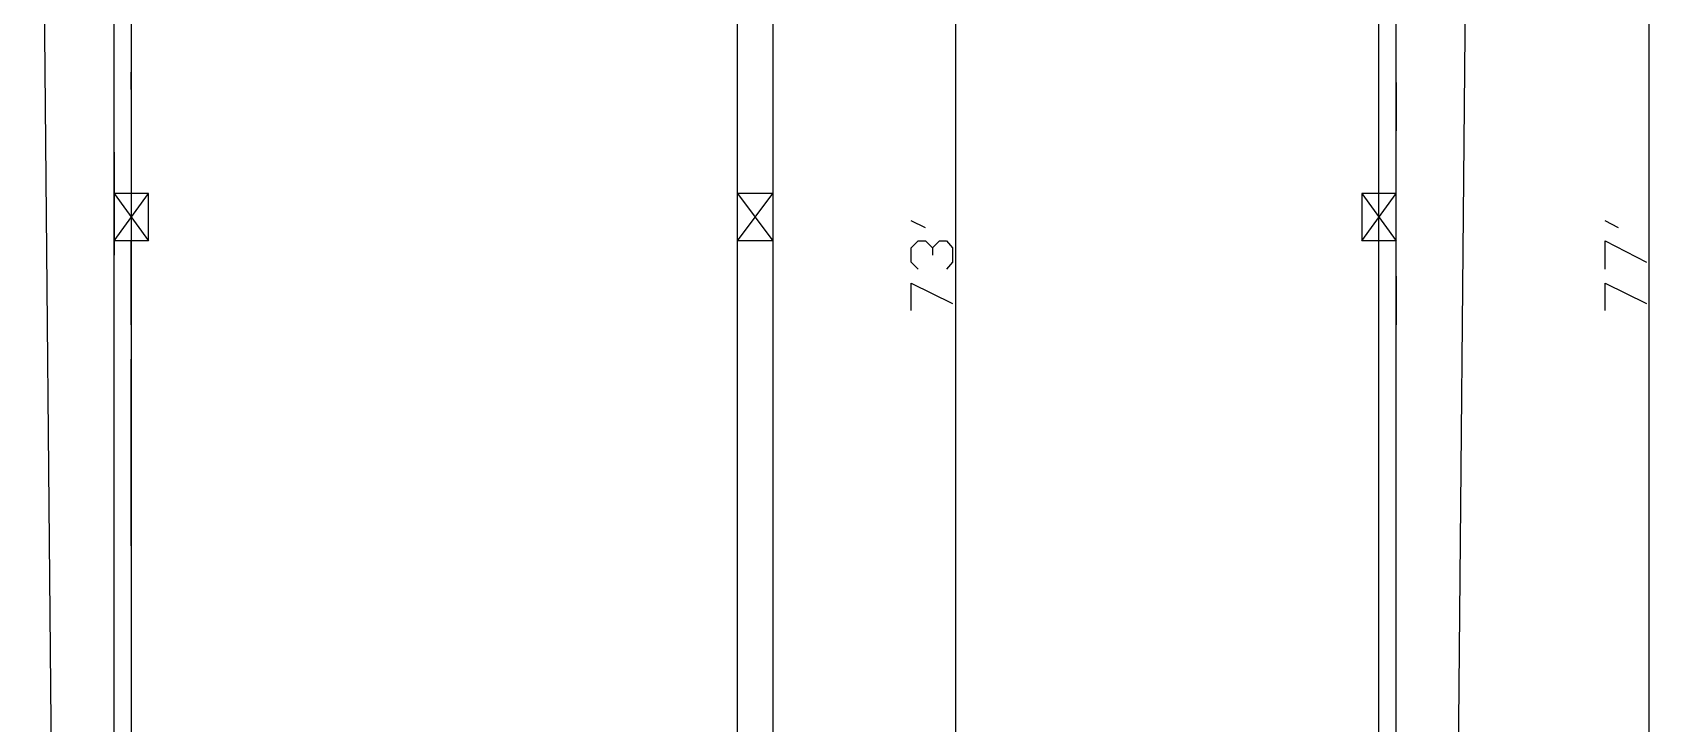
# Model space of a CAD drawing. Header units: inches. Extents: x -628 to 1537, y -1730 to 336.
# Drawn here: x 1111.9 to 1535.7, y -358.6 to -177.3 of the extents above; entities that cross this region are included whole.
import ezdxf

# ---------------------------------------------------------------- set-up
doc = ezdxf.new("R2010")
doc.units = ezdxf.units.IN
doc.layers.get('0').update_dxf_attribs({"linetype": 'CONTINUOUS'})

msp = doc.modelspace()

# ---------------------------------------------------------------- linework, layer by layer
at = {"color": 6}
for p, q in [((1119.62, -657.05), (1111.95, 180.11)), ((1490.93, 180.11), (1482.98, -657.05)), ((1346.06, -228.53), (1342.35, -226.68)), ((1527.74, -228.53), (1524.3, -226.68)), ((1342.35, -233.83), (1344.2, -231.98)), ((1344.2, -231.98), (1346.06, -231.98)), ((1346.06, -231.98), (1347.91, -233.83)), ((1347.91, -233.83), (1349.76, -231.98)), ((1349.76, -231.98), (1351.62, -231.98)), ((1351.62, -231.98), (1353.21, -233.83)), ((1524.3, -239.39), (1524.3, -231.98)), ((1524.3, -231.98), (1535.16, -237.54)), ((1342.35, -237.54), (1342.35, -233.83)), ((1347.91, -233.83), (1347.91, -235.68)), ((1353.21, -233.83), (1353.21, -237.54)), ((1344.2, -239.39), (1342.35, -237.54)), ((1353.21, -237.54), (1351.62, -239.39)), ((1342.35, -250.25), (1342.35, -243.1)), ((1342.35, -243.1), (1353.21, -248.4)), ((1524.3, -250.25), (1524.3, -243.1)), ((1524.3, -243.1), (1535.16, -248.4))]:
    msp.add_line(p, q, dxfattribs=at)
at = {"color": 5}
for p, q in [((1535.69, 177.99), (1535.69, -654.66)), ((1354.01, -632.94), (1354.01, 156.28))]:
    msp.add_line(p, q, dxfattribs=at)
at = {"color": 1}
for p, q in [((1133.39, -635.33), (1133.39, 158.4)), ((1296.8, -635.33), (1296.8, 158.4)), ((1306.07, 158.4), (1306.07, -635.33)), ((1469.48, -635.33), (1469.48, 158.4)), ((1137.9, 145.68), (1137.9, -635.33)), ((1464.97, -635.33), (1464.97, 145.68)), ((1133.39, -203.11), (1133.39, -190.4)), ((1137.9, -192.25), (1137.9, -187.75)), ((1296.8, -203.11), (1296.8, -190.4)), ((1306.07, -190.4), (1306.07, -203.11)), ((1469.48, -190.4), (1469.48, -203.11)), ((1133.39, -208.67), (1133.39, -235.68)), ((1133.39, -219.53), (1142.39, -231.98)), ((1133.39, -231.98), (1142.39, -219.53)), ((1142.39, -219.53), (1133.39, -219.53)), ((1142.39, -231.98), (1142.39, -219.53)), ((1296.8, -219.53), (1306.07, -231.98)), ((1296.8, -231.98), (1306.07, -219.53)), ((1306.07, -219.53), (1296.8, -219.53)), ((1460.47, -219.53), (1469.48, -231.98)), ((1460.47, -231.98), (1469.48, -219.53)), ((1469.48, -219.53), (1460.47, -219.53)), ((1460.47, -219.53), (1460.47, -231.98)), ((1142.39, -231.98), (1133.39, -231.98)), ((1137.9, -253.96), (1137.9, -231.98)), ((1137.9, -231.98), (1137.9, -259.25)), ((1306.07, -231.98), (1296.8, -231.98)), ((1469.48, -231.98), (1460.47, -231.98)), ((1137.9, -234.89), (1137.9, -256.61)), ((1133.39, -253.96), (1133.39, -241.24)), ((1296.8, -253.96), (1296.8, -241.24)), ((1306.07, -241.24), (1306.07, -253.96)), ((1469.48, -241.24), (1469.48, -253.96)), ((1137.9, -251.04), (1137.9, -273.82)), ((1137.9, -284.68), (1137.9, -262.96)), ((1137.9, -275.67), (1137.9, -289.19)), ((1137.9, -311.96), (1137.9, -279.11))]:
    msp.add_line(p, q, dxfattribs=at)

doc.saveas('drawing.dxf')
